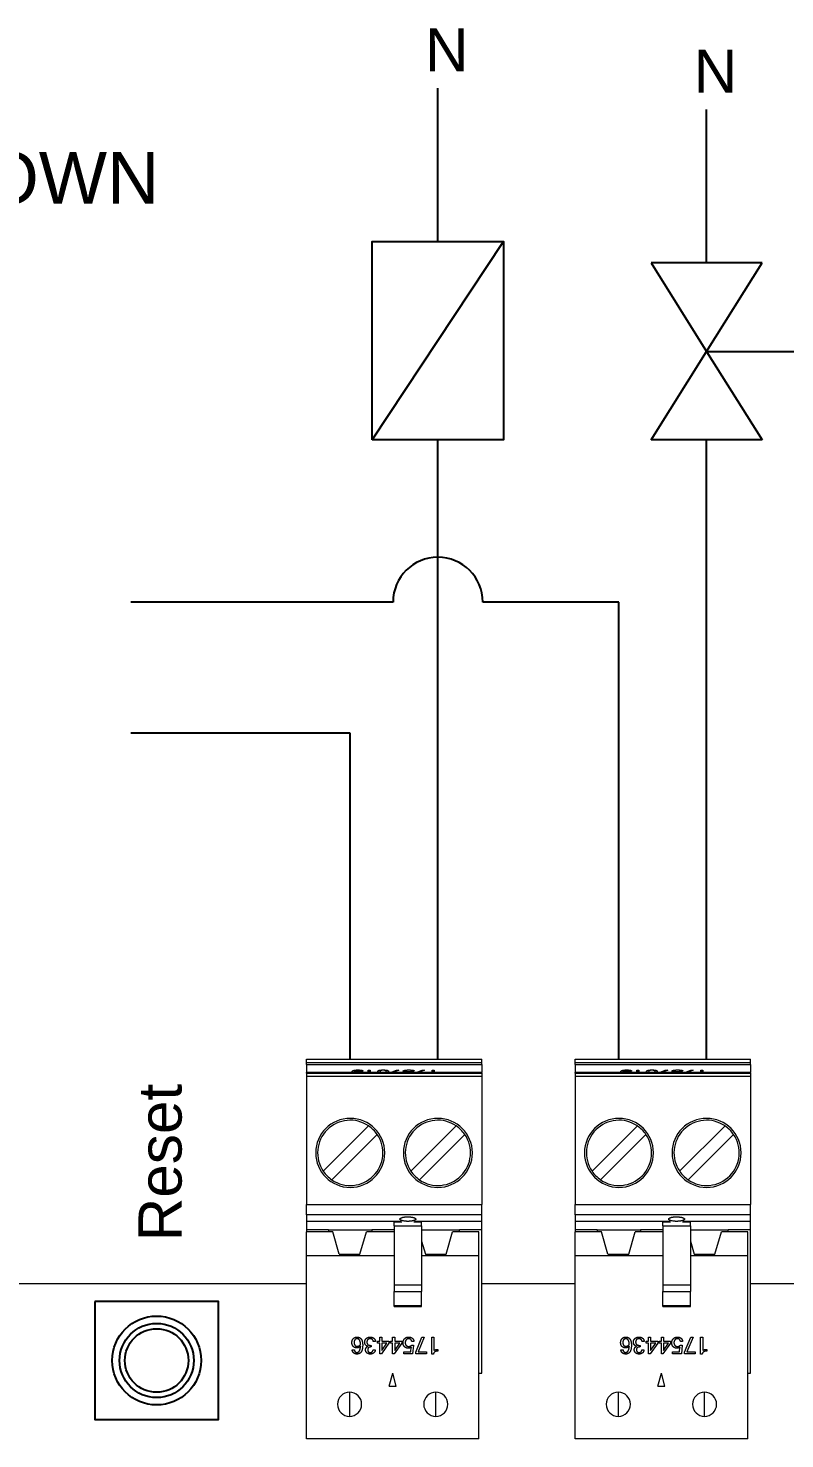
# Model space of a CAD drawing. Header units: millimetres. Extents: x -118 to 1430, y 370 to 1370.
# Drawn here: x 416.8 to 460.7, y 544.6 to 626.3 of the extents above; entities that cross this region are included whole.
import ezdxf

# ---------------------------------------------------------------- set-up
doc = ezdxf.new("R2010")
doc.units = ezdxf.units.MM
doc.layers.add('TANGENT EDGES', color=7, linetype='Continuous', lineweight=0)
doc.layers.add('VISIBLE', color=7, linetype='Continuous', lineweight=0)
doc.styles.get("Standard").update_dxf_attribs({"font": 'arial.ttf'})

msp = doc.modelspace()

# ---------------------------------------------------------------- linework, layer by layer
for p, q in [((440.572, 613.949), (440.572, 622.834)), ((456.15, 612.712), (456.15, 621.596)), ((436.761, 602.457), (444.383, 613.949)), ((459.372, 612.712), (452.928, 612.712)), ((452.928, 612.712), (456.15, 607.584)), ((456.15, 607.584), (459.372, 612.712)), ((452.928, 602.457), (456.15, 607.584)), ((456.15, 607.584), (459.372, 602.457)), ((456.15, 607.584), (462.888, 607.584)), ((440.572, 566.57), (440.572, 602.457)), ((459.372, 602.457), (452.928, 602.457)), ((456.15, 566.57), (456.15, 602.457)), ((437.973, 593.061), (422.777, 593.061)), ((451.07, 593.061), (443.17, 593.061)), ((451.07, 566.57), (451.07, 593.061)), ((435.492, 585.459), (422.777, 585.459)), ((435.492, 566.57), (435.492, 585.459))]:
    msp.add_line(p, q)
for points in [[(436.761, 602.457), (436.761, 613.949), (444.383, 613.949), (444.383, 602.457)], [(420.678, 552.523), (420.678, 545.692), (427.862, 545.692), (427.862, 552.523)]]:
    msp.add_lwpolyline(points, close=True)
for radius in [2.576, 2.151, 1.842]:
    msp.add_circle((424.27, 549.107), radius)
msp.add_arc((440.572, 593.061), 2.599, 0, 180)
at = {"layer": 'TANGENT EDGES'}
for p, q in [((432.952, 566.37), (443.112, 566.37)), ((432.952, 565.766), (443.112, 565.766)), ((435.786, 565.804), (435.786, 565.79)), ((435.944, 565.944), (435.944, 565.927)), ((435.948, 565.883), (435.948, 565.866)), ((436.058, 565.8), (436.058, 565.79)), ((436.126, 565.934), (436.126, 565.903)), ((436.15, 565.868), (436.15, 565.79)), ((437.264, 565.805), (437.264, 565.79)), ((437.401, 565.944), (437.401, 565.927)), ((437.538, 565.805), (437.538, 565.79)), ((438.656, 565.927), (438.656, 565.846)), ((438.75, 565.859), (438.75, 565.835)), ((438.892, 565.944), (438.892, 565.927)), ((438.895, 565.849), (438.895, 565.831)), ((439.099, 565.932), (439.099, 565.898)), ((448.53, 566.37), (458.69, 566.37)), ((448.53, 565.766), (458.69, 565.766)), ((451.364, 565.804), (451.364, 565.79)), ((451.522, 565.944), (451.522, 565.927)), ((451.526, 565.883), (451.526, 565.866)), ((451.636, 565.8), (451.636, 565.79)), ((451.704, 565.934), (451.704, 565.903)), ((451.728, 565.868), (451.728, 565.79)), ((452.842, 565.805), (452.842, 565.79)), ((452.979, 565.944), (452.979, 565.927)), ((453.116, 565.805), (453.116, 565.79)), ((454.234, 565.927), (454.234, 565.846)), ((454.328, 565.859), (454.328, 565.835)), ((454.47, 565.944), (454.47, 565.927)), ((454.473, 565.849), (454.473, 565.831)), ((454.677, 565.932), (454.677, 565.898)), ((443.112, 565.566), (432.952, 565.566)), ((458.69, 565.566), (448.53, 565.566)), ((432.952, 558.14), (443.112, 558.14)), ((448.53, 558.14), (458.69, 558.14)), ((438.032, 557.138), (438.48, 557.138)), ((439.184, 557.138), (439.632, 557.138)), ((453.61, 557.138), (454.058, 557.138)), ((454.762, 557.138), (455.21, 557.138)), ((438.032, 553.115), (439.632, 553.115)), ((453.61, 553.115), (455.21, 553.115)), ((438.032, 552.294), (439.632, 552.294)), ((453.61, 552.294), (455.21, 552.294)), ((435.452, 547.27), (435.452, 545.87)), ((440.452, 545.87), (440.452, 547.27)), ((451.03, 547.27), (451.03, 545.87)), ((456.03, 545.87), (456.03, 547.27))]:
    msp.add_line(p, q, dxfattribs=at)
for centre, start, end in [((435.452, 546.57), 90, 270), ((435.452, 546.57), 270, 90), ((440.452, 546.57), 90, 270), ((440.452, 546.57), 270, 90), ((451.03, 546.57), 90, 270), ((451.03, 546.57), 270, 90), ((456.03, 546.57), 90, 270), ((456.03, 546.57), 270, 90)]:
    msp.add_arc(centre, 0.7, start, end, dxfattribs=at)
at = {"layer": 'VISIBLE'}
for p, q in [((432.952, 566.37), (432.952, 566.57)), ((432.952, 566.57), (443.112, 566.57)), ((443.112, 566.37), (443.112, 566.57)), ((448.53, 566.37), (448.53, 566.57)), ((448.53, 566.57), (458.69, 566.57)), ((458.69, 566.37), (458.69, 566.57)), ((432.952, 566.27), (432.952, 566.37)), ((432.952, 566.27), (432.952, 565.79)), ((432.952, 566.27), (443.112, 566.27)), ((443.112, 565.79), (432.952, 565.79)), ((432.952, 565.766), (432.952, 565.79)), ((432.952, 565.766), (432.952, 565.566)), ((435.706, 565.79), (435.692, 565.793)), ((435.73, 565.848), (435.73, 565.79)), ((435.731, 565.865), (435.731, 565.849)), ((436.216, 565.903), (436.089, 565.903)), ((436.105, 565.828), (436.105, 565.79)), ((436.53, 565.79), (436.53, 565.941)), ((436.53, 565.941), (436.652, 565.941)), ((436.652, 565.843), (436.53, 565.843)), ((436.652, 565.941), (436.652, 565.811)), ((436.652, 565.811), (436.652, 565.79)), ((436.882, 565.819), (436.882, 565.803)), ((437.217, 565.858), (437.217, 565.79)), ((437.584, 565.858), (437.584, 565.79)), ((437.832, 565.79), (438.179, 565.941)), ((437.832, 565.79), (437.832, 565.79)), ((438.316, 565.941), (437.96, 565.795)), ((437.96, 565.795), (437.96, 565.79)), ((437.96, 565.795), (438.449, 565.795)), ((438.179, 565.941), (438.179, 565.885)), ((438.179, 565.941), (438.316, 565.941)), ((438.449, 565.795), (438.449, 565.79)), ((438.612, 565.79), (438.612, 565.795)), ((438.612, 565.795), (439.019, 565.795)), ((438.694, 565.887), (438.694, 565.84)), ((439.019, 565.795), (439.04, 565.841)), ((439.019, 565.795), (439.019, 565.79)), ((439.04, 565.841), (439.04, 565.79)), ((439.068, 565.863), (439.068, 565.79)), ((439.068, 565.863), (439.165, 565.863)), ((439.199, 565.898), (439.072, 565.898)), ((439.165, 565.863), (439.131, 565.79)), ((439.315, 565.79), (439.662, 565.941)), ((439.315, 565.79), (439.315, 565.79)), ((439.799, 565.941), (439.443, 565.795)), ((439.443, 565.795), (439.933, 565.795)), ((439.443, 565.795), (439.443, 565.79)), ((439.662, 565.941), (439.662, 565.885)), ((439.662, 565.941), (439.799, 565.941)), ((439.933, 565.795), (439.933, 565.79)), ((440.238, 565.941), (440.361, 565.941)), ((440.238, 565.79), (440.238, 565.941)), ((440.361, 565.843), (440.238, 565.843)), ((440.361, 565.941), (440.361, 565.811)), ((440.361, 565.811), (440.361, 565.79)), ((440.59, 565.819), (440.59, 565.803)), ((443.112, 566.27), (443.112, 566.37)), ((443.112, 566.27), (443.112, 565.79)), ((443.112, 565.766), (443.112, 565.79)), ((443.112, 565.766), (443.112, 565.566)), ((448.53, 566.27), (448.53, 566.37)), ((448.53, 566.27), (448.53, 565.79)), ((448.53, 566.27), (458.69, 566.27)), ((458.69, 565.79), (448.53, 565.79)), ((448.53, 565.766), (448.53, 565.79)), ((448.53, 565.766), (448.53, 565.566)), ((451.284, 565.79), (451.27, 565.793)), ((451.307, 565.848), (451.307, 565.79)), ((451.309, 565.865), (451.309, 565.849)), ((451.794, 565.903), (451.667, 565.903)), ((451.683, 565.828), (451.683, 565.79)), ((452.108, 565.79), (452.108, 565.941)), ((452.108, 565.941), (452.23, 565.941)), ((452.23, 565.843), (452.108, 565.843)), ((452.23, 565.941), (452.23, 565.811)), ((452.23, 565.811), (452.23, 565.79)), ((452.46, 565.819), (452.46, 565.803)), ((452.795, 565.858), (452.795, 565.79)), ((453.162, 565.858), (453.162, 565.79)), ((453.41, 565.79), (453.757, 565.941)), ((453.41, 565.79), (453.41, 565.79)), ((453.894, 565.941), (453.538, 565.795)), ((453.538, 565.795), (453.538, 565.79)), ((453.538, 565.795), (454.027, 565.795)), ((453.757, 565.941), (453.757, 565.885)), ((453.757, 565.941), (453.894, 565.941)), ((454.027, 565.795), (454.027, 565.79)), ((454.19, 565.79), (454.19, 565.795)), ((454.19, 565.795), (454.597, 565.795)), ((454.272, 565.887), (454.272, 565.84)), ((454.597, 565.795), (454.618, 565.841)), ((454.597, 565.795), (454.597, 565.79)), ((454.618, 565.841), (454.618, 565.79)), ((454.646, 565.863), (454.646, 565.79)), ((454.646, 565.863), (454.743, 565.863)), ((454.777, 565.898), (454.65, 565.898)), ((454.743, 565.863), (454.709, 565.79)), ((454.893, 565.79), (455.24, 565.941)), ((454.893, 565.79), (454.893, 565.79)), ((455.377, 565.941), (455.021, 565.795)), ((455.021, 565.795), (455.511, 565.795)), ((455.021, 565.795), (455.021, 565.79)), ((455.24, 565.941), (455.24, 565.885)), ((455.24, 565.941), (455.377, 565.941)), ((455.511, 565.795), (455.511, 565.79)), ((455.816, 565.941), (455.939, 565.941)), ((455.816, 565.79), (455.816, 565.941)), ((455.939, 565.843), (455.816, 565.843)), ((455.939, 565.941), (455.939, 565.811)), ((455.939, 565.811), (455.939, 565.79)), ((456.168, 565.819), (456.168, 565.803)), ((458.69, 566.27), (458.69, 566.37)), ((458.69, 566.27), (458.69, 565.79)), ((458.69, 565.766), (458.69, 565.79)), ((458.69, 565.766), (458.69, 565.566)), ((432.952, 565.566), (432.952, 558.14)), ((443.112, 565.566), (443.112, 558.14)), ((448.53, 565.566), (448.53, 558.14)), ((458.69, 565.566), (458.69, 558.14)), ((436.559, 562.702), (433.93, 560.073)), ((439.01, 560.073), (441.639, 562.702)), ((452.137, 562.702), (449.508, 560.073)), ((454.588, 560.073), (457.217, 562.702)), ((434.425, 559.578), (437.054, 562.207)), ((442.134, 562.207), (439.505, 559.578)), ((450.003, 559.578), (452.632, 562.207)), ((457.712, 562.207), (455.083, 559.578)), ((432.952, 557.54), (432.952, 558.14)), ((432.952, 557.54), (432.952, 557.17)), ((443.112, 557.54), (432.952, 557.54)), ((443.112, 557.54), (443.112, 558.14)), ((443.112, 557.17), (443.112, 557.54)), ((448.53, 557.54), (448.53, 558.14)), ((448.53, 557.54), (448.53, 557.17)), ((458.69, 557.54), (448.53, 557.54)), ((458.69, 557.54), (458.69, 558.14)), ((458.69, 557.17), (458.69, 557.54)), ((438.45, 557.17), (432.952, 557.17)), ((432.952, 557.17), (432.952, 556.67)), ((438.032, 557.17), (438.032, 557.138)), ((438.032, 556.913), (438.032, 557.138)), ((438.032, 556.913), (438.032, 553.485)), ((438.032, 556.913), (439.632, 556.913)), ((443.112, 557.17), (439.213, 557.17)), ((439.632, 557.17), (439.632, 557.138)), ((439.632, 556.913), (439.632, 557.138)), ((439.632, 556.913), (439.632, 553.485)), ((443.112, 556.67), (443.112, 557.17)), ((454.028, 557.17), (448.53, 557.17)), ((448.53, 557.17), (448.53, 556.67)), ((453.61, 557.17), (453.61, 557.138)), ((453.61, 556.913), (453.61, 557.138)), ((453.61, 556.913), (453.61, 553.485)), ((453.61, 556.913), (455.21, 556.913)), ((458.69, 557.17), (454.791, 557.17)), ((455.21, 557.17), (455.21, 557.138)), ((455.21, 556.913), (455.21, 557.138)), ((455.21, 556.913), (455.21, 553.485)), ((458.69, 556.67), (458.69, 557.17)), ((432.952, 556.67), (432.952, 556.57)), ((434.237, 556.67), (432.952, 556.67)), ((434.477, 556.57), (432.952, 556.57)), ((432.952, 555.196), (432.952, 556.57)), ((434.237, 556.67), (436.747, 556.67)), ((434.237, 556.67), (434.237, 556.57)), ((434.847, 555.27), (434.477, 556.57)), ((436.057, 555.27), (436.427, 556.57)), ((438.032, 556.57), (436.427, 556.57)), ((438.032, 556.67), (436.747, 556.67)), ((436.747, 556.67), (436.747, 556.57)), ((439.632, 556.67), (441.827, 556.67)), ((439.632, 556.025), (439.847, 555.27)), ((441.057, 555.27), (441.427, 556.57)), ((442.952, 556.57), (441.427, 556.57)), ((441.827, 556.57), (441.827, 556.67)), ((443.112, 556.67), (441.827, 556.67)), ((442.952, 555.196), (442.952, 556.57)), ((443.112, 548.37), (443.112, 556.67)), ((448.53, 556.67), (448.53, 556.57)), ((449.815, 556.67), (448.53, 556.67)), ((450.055, 556.57), (448.53, 556.57)), ((448.53, 555.196), (448.53, 556.57)), ((449.815, 556.67), (452.325, 556.67)), ((449.815, 556.67), (449.815, 556.57)), ((450.425, 555.27), (450.055, 556.57)), ((451.635, 555.27), (452.005, 556.57)), ((453.61, 556.57), (452.005, 556.57)), ((453.61, 556.67), (452.325, 556.67)), ((452.325, 556.67), (452.325, 556.57)), ((455.21, 556.67), (457.405, 556.67)), ((455.21, 556.025), (455.425, 555.27)), ((456.635, 555.27), (457.005, 556.57)), ((458.53, 556.57), (457.005, 556.57)), ((457.405, 556.57), (457.405, 556.67)), ((458.69, 556.67), (457.405, 556.67)), ((458.53, 555.196), (458.53, 556.57)), ((458.69, 548.37), (458.69, 556.67)), ((432.952, 555.196), (438.032, 555.196)), ((432.952, 553.57), (432.952, 555.196)), ((434.847, 555.27), (436.057, 555.27)), ((439.632, 555.196), (442.952, 555.196)), ((439.847, 555.27), (441.057, 555.27)), ((442.952, 553.57), (442.952, 555.196)), ((448.53, 555.196), (453.61, 555.196)), ((448.53, 553.57), (448.53, 555.196)), ((450.425, 555.27), (451.635, 555.27)), ((455.21, 555.196), (458.53, 555.196)), ((455.425, 555.27), (456.635, 555.27)), ((458.53, 553.57), (458.53, 555.196)), ((414.651, 553.57), (432.952, 553.57)), ((432.952, 544.57), (432.952, 553.57)), ((438.032, 553.485), (438.032, 553.115)), ((438.032, 553.485), (439.632, 553.485)), ((439.632, 553.485), (439.632, 553.115)), ((442.952, 544.57), (442.952, 553.57)), ((443.112, 553.57), (448.53, 553.57)), ((448.53, 544.57), (448.53, 553.57)), ((453.61, 553.485), (453.61, 553.115)), ((453.61, 553.485), (455.21, 553.485)), ((455.21, 553.485), (455.21, 553.115)), ((458.53, 544.57), (458.53, 553.57)), ((458.69, 553.57), (464.108, 553.57)), ((438.032, 552.294), (438.032, 553.115)), ((439.632, 552.294), (439.632, 553.115)), ((453.61, 552.294), (453.61, 553.115)), ((455.21, 552.294), (455.21, 553.115)), ((438.032, 552.23), (438.032, 552.294)), ((438.032, 552.23), (439.632, 552.23)), ((439.632, 552.23), (439.632, 552.294)), ((453.61, 552.23), (453.61, 552.294)), ((453.61, 552.23), (455.21, 552.23)), ((455.21, 552.23), (455.21, 552.294)), ((436.957, 550.199), (436.83, 550.199)), ((437.077, 550.223), (437.206, 550.223)), ((437.077, 550.115), (437.077, 550.223)), ((437.206, 550.451), (437.329, 550.451)), ((437.206, 550.223), (437.206, 550.451)), ((437.329, 550.451), (437.329, 550.223)), ((437.329, 550.223), (437.737, 550.223)), ((437.737, 550.223), (437.737, 550.115)), ((437.819, 550.223), (437.948, 550.223)), ((437.819, 550.115), (437.819, 550.223)), ((437.948, 550.223), (437.948, 550.451)), ((437.948, 550.451), (438.071, 550.451)), ((438.071, 550.451), (438.071, 550.223)), ((438.071, 550.223), (438.479, 550.223)), ((438.479, 550.223), (438.479, 550.115)), ((439.184, 550.2), (439.057, 550.2)), ((439.3, 549.582), (439.648, 550.451)), ((439.785, 550.451), (439.429, 549.609)), ((439.648, 550.451), (439.785, 550.451)), ((440.224, 549.48), (440.224, 550.451)), ((440.224, 550.451), (440.346, 550.451)), ((440.346, 550.451), (440.346, 549.7)), ((452.535, 550.199), (452.408, 550.199)), ((452.655, 550.223), (452.784, 550.223)), ((452.655, 550.115), (452.655, 550.223)), ((452.784, 550.451), (452.907, 550.451)), ((452.784, 550.223), (452.784, 550.451)), ((452.907, 550.451), (452.907, 550.223)), ((452.907, 550.223), (453.315, 550.223)), ((453.315, 550.223), (453.315, 550.115)), ((453.397, 550.223), (453.526, 550.223)), ((453.397, 550.115), (453.397, 550.223)), ((453.526, 550.223), (453.526, 550.451)), ((453.526, 550.451), (453.649, 550.451)), ((453.649, 550.451), (453.649, 550.223)), ((453.649, 550.223), (454.057, 550.223)), ((454.057, 550.223), (454.057, 550.115)), ((454.762, 550.2), (454.635, 550.2)), ((454.878, 549.582), (455.226, 550.451)), ((455.363, 550.451), (455.007, 549.609)), ((455.226, 550.451), (455.363, 550.451)), ((455.802, 549.48), (455.802, 550.451)), ((455.802, 550.451), (455.924, 550.451)), ((455.924, 550.451), (455.924, 549.7)), ((435.604, 549.717), (435.731, 549.717)), ((436.666, 549.985), (436.713, 549.985)), ((436.713, 549.89), (436.685, 549.89)), ((436.713, 549.985), (436.713, 549.89)), ((436.818, 549.728), (436.944, 549.728)), ((437.206, 550.115), (437.077, 550.115)), ((437.206, 549.484), (437.206, 550.115)), ((437.302, 549.484), (437.206, 549.484)), ((437.737, 550.115), (437.302, 549.484)), ((437.329, 549.677), (437.622, 550.115)), ((437.329, 550.115), (437.329, 549.677)), ((437.622, 550.115), (437.329, 550.115)), ((437.948, 550.115), (437.819, 550.115)), ((437.948, 549.484), (437.948, 550.115)), ((438.044, 549.484), (437.948, 549.484)), ((438.479, 550.115), (438.044, 549.484)), ((438.071, 550.115), (438.071, 549.677)), ((438.071, 549.677), (438.364, 550.115)), ((438.364, 550.115), (438.071, 550.115)), ((438.598, 549.496), (438.598, 549.609)), ((438.598, 549.609), (439.005, 549.609)), ((439.11, 549.496), (438.598, 549.496)), ((439.005, 549.609), (439.026, 549.874)), ((439.053, 550), (439.15, 550)), ((439.15, 550), (439.11, 549.496)), ((439.3, 549.496), (439.3, 549.582)), ((439.918, 549.496), (439.3, 549.496)), ((439.429, 549.609), (439.918, 549.609)), ((439.918, 549.609), (439.918, 549.496)), ((440.318, 549.48), (440.224, 549.48)), ((440.576, 549.749), (440.576, 549.653)), ((451.182, 549.717), (451.309, 549.717)), ((452.244, 549.985), (452.291, 549.985)), ((452.291, 549.89), (452.263, 549.89)), ((452.291, 549.985), (452.291, 549.89)), ((452.396, 549.728), (452.522, 549.728)), ((452.784, 550.115), (452.655, 550.115)), ((452.784, 549.484), (452.784, 550.115)), ((452.88, 549.484), (452.784, 549.484)), ((453.315, 550.115), (452.88, 549.484)), ((452.907, 549.677), (453.2, 550.115)), ((452.907, 550.115), (452.907, 549.677)), ((453.2, 550.115), (452.907, 550.115)), ((453.526, 550.115), (453.397, 550.115)), ((453.526, 549.484), (453.526, 550.115)), ((453.622, 549.484), (453.526, 549.484)), ((454.057, 550.115), (453.622, 549.484)), ((453.649, 550.115), (453.649, 549.677)), ((453.649, 549.677), (453.942, 550.115)), ((453.942, 550.115), (453.649, 550.115)), ((454.176, 549.496), (454.176, 549.609)), ((454.176, 549.609), (454.583, 549.609)), ((454.687, 549.496), (454.176, 549.496)), ((454.583, 549.609), (454.604, 549.874)), ((454.631, 550), (454.728, 550)), ((454.728, 550), (454.687, 549.496)), ((454.878, 549.496), (454.878, 549.582)), ((455.496, 549.496), (454.878, 549.496)), ((455.007, 549.609), (455.496, 549.609)), ((455.496, 549.609), (455.496, 549.496)), ((455.896, 549.48), (455.802, 549.48)), ((456.154, 549.749), (456.154, 549.653)), ((437.751, 547.62), (437.952, 548.37)), ((438.153, 547.62), (437.952, 548.37)), ((442.952, 548.37), (443.112, 548.37)), ((453.329, 547.62), (453.53, 548.37)), ((453.731, 547.62), (453.53, 548.37)), ((458.53, 548.37), (458.69, 548.37)), ((437.751, 547.62), (438.153, 547.62)), ((453.329, 547.62), (453.731, 547.62)), ((442.952, 544.57), (432.952, 544.57)), ((458.53, 544.57), (448.53, 544.57))]:
    msp.add_line(p, q, dxfattribs=at)
for centre, radius, start, end in [((435.492, 561.14), 2, 90, 270), ((435.492, 561.14), 1.891, 135, 214.33655), ((435.492, 561.14), 1.891, 55.66345, 135), ((435.492, 561.14), 2, 270, 90), ((435.492, 561.14), 1.891, 34.33655, 55.66345), ((440.572, 561.14), 2, 90, 270), ((440.572, 561.14), 1.891, 135, 214.33655), ((440.572, 561.14), 1.891, 55.66345, 135), ((440.572, 561.14), 2, 270, 90), ((440.572, 561.14), 1.891, 34.33655, 55.66345), ((451.07, 561.14), 2, 90, 270), ((451.07, 561.14), 1.891, 135, 214.33655), ((451.07, 561.14), 1.891, 55.66345, 135), ((451.07, 561.14), 2, 270, 90), ((451.07, 561.14), 1.891, 34.33655, 55.66345), ((456.15, 561.14), 2, 90, 270), ((456.15, 561.14), 1.891, 135, 214.33655), ((456.15, 561.14), 1.891, 55.66345, 135), ((456.15, 561.14), 2, 270, 90), ((456.15, 561.14), 1.891, 34.33655, 55.66345), ((435.492, 561.14), 1.891, 315, 34.33655), ((440.572, 561.14), 1.891, 315, 34.33655), ((451.07, 561.14), 1.891, 315, 34.33655), ((456.15, 561.14), 1.891, 315, 34.33655), ((435.492, 561.14), 1.891, 214.33655, 235.66345), ((440.572, 561.14), 1.891, 214.33655, 235.66345), ((451.07, 561.14), 1.891, 214.33655, 235.66345), ((456.15, 561.14), 1.891, 214.33655, 235.66345), ((435.492, 561.14), 1.891, 235.66345, 315), ((440.572, 561.14), 1.891, 235.66345, 315), ((451.07, 561.14), 1.891, 235.66345, 315), ((456.15, 561.14), 1.891, 235.66345, 315)]:
    msp.add_arc(centre, radius, start, end, dxfattribs=at)
for points in [[(435.606, 565.853), (435.606, 565.944), (435.944, 565.944)], [(435.692, 565.793), (435.606, 565.814), (435.606, 565.853)], [(435.649, 565.807), (435.678, 565.822), (435.73, 565.831)], [(435.927, 565.866), (435.826, 565.866), (435.73, 565.848)], [(435.73, 565.848), (435.732, 565.82), (435.786, 565.804)], [(435.795, 565.911), (435.741, 565.895), (435.731, 565.865)], [(435.731, 565.865), (435.825, 565.883), (435.948, 565.883)], [(435.786, 565.804), (435.828, 565.793), (435.89, 565.79)], [(435.937, 565.927), (435.849, 565.927), (435.795, 565.911)], [(436.057, 565.855), (436.008, 565.866), (435.927, 565.866)], [(436.089, 565.903), (436.074, 565.927), (435.937, 565.927)], [(435.944, 565.944), (436.051, 565.944), (436.126, 565.934)], [(435.948, 565.883), (436.067, 565.883), (436.15, 565.868)], [(435.972, 565.79), (436.023, 565.792), (436.058, 565.8)], [(436.105, 565.828), (436.105, 565.845), (436.057, 565.855)], [(436.058, 565.8), (436.105, 565.811), (436.105, 565.828)], [(436.126, 565.934), (436.2, 565.923), (436.216, 565.903)], [(436.15, 565.868), (436.232, 565.853), (436.232, 565.829)], [(436.232, 565.829), (436.232, 565.806), (436.155, 565.79)], [(436.652, 565.811), (436.727, 565.819), (436.882, 565.819)], [(436.882, 565.803), (436.737, 565.803), (436.672, 565.79)], [(437.09, 565.858), (437.09, 565.944), (437.401, 565.944)], [(437.183, 565.79), (437.09, 565.811), (437.09, 565.858)], [(437.128, 565.809), (437.159, 565.825), (437.217, 565.834)], [(437.264, 565.912), (437.217, 565.897), (437.217, 565.858)], [(437.217, 565.858), (437.217, 565.82), (437.264, 565.805)], [(437.401, 565.927), (437.311, 565.927), (437.264, 565.912)], [(437.264, 565.805), (437.299, 565.793), (437.361, 565.79)], [(437.401, 565.944), (437.711, 565.944), (437.711, 565.858)], [(437.538, 565.912), (437.491, 565.927), (437.401, 565.927)], [(437.441, 565.79), (437.502, 565.793), (437.538, 565.805)], [(437.584, 565.858), (437.584, 565.897), (437.538, 565.912)], [(437.538, 565.805), (437.584, 565.82), (437.584, 565.858)], [(437.584, 565.834), (437.642, 565.825), (437.674, 565.809)], [(437.711, 565.858), (437.711, 565.811), (437.618, 565.79)], [(438.566, 565.885), (438.566, 565.91), (438.656, 565.927)], [(438.655, 565.846), (438.566, 565.86), (438.566, 565.885)], [(438.863, 565.831), (438.744, 565.831), (438.655, 565.846)], [(438.656, 565.927), (438.745, 565.944), (438.892, 565.944)], [(438.749, 565.916), (438.694, 565.904), (438.694, 565.887)], [(438.694, 565.887), (438.694, 565.869), (438.75, 565.859)], [(438.892, 565.927), (438.804, 565.927), (438.749, 565.916)], [(438.75, 565.859), (438.806, 565.849), (438.895, 565.849)], [(439.04, 565.841), (438.969, 565.831), (438.863, 565.831)], [(438.892, 565.944), (439.013, 565.944), (439.099, 565.932)], [(439.012, 565.92), (438.962, 565.927), (438.892, 565.927)], [(438.895, 565.849), (438.997, 565.849), (439.068, 565.863)], [(439.072, 565.898), (439.062, 565.913), (439.012, 565.92)], [(439.099, 565.932), (439.185, 565.921), (439.199, 565.898)], [(440.361, 565.811), (440.435, 565.819), (440.59, 565.819)], [(440.59, 565.803), (440.446, 565.803), (440.38, 565.79)], [(451.184, 565.853), (451.184, 565.944), (451.522, 565.944)], [(451.27, 565.793), (451.184, 565.814), (451.184, 565.853)], [(451.226, 565.807), (451.256, 565.822), (451.307, 565.831)], [(451.505, 565.866), (451.404, 565.866), (451.307, 565.848)], [(451.307, 565.848), (451.31, 565.82), (451.364, 565.804)], [(451.373, 565.911), (451.319, 565.895), (451.309, 565.865)], [(451.309, 565.865), (451.403, 565.883), (451.526, 565.883)], [(451.364, 565.804), (451.405, 565.793), (451.468, 565.79)], [(451.515, 565.927), (451.427, 565.927), (451.373, 565.911)], [(451.635, 565.855), (451.586, 565.866), (451.505, 565.866)], [(451.667, 565.903), (451.652, 565.927), (451.515, 565.927)], [(451.522, 565.944), (451.629, 565.944), (451.704, 565.934)], [(451.526, 565.883), (451.645, 565.883), (451.728, 565.868)], [(451.55, 565.79), (451.601, 565.792), (451.636, 565.8)], [(451.683, 565.828), (451.683, 565.845), (451.635, 565.855)], [(451.636, 565.8), (451.683, 565.811), (451.683, 565.828)], [(451.704, 565.934), (451.778, 565.923), (451.794, 565.903)], [(451.728, 565.868), (451.81, 565.853), (451.81, 565.829)], [(451.81, 565.829), (451.81, 565.806), (451.733, 565.79)], [(452.23, 565.811), (452.305, 565.819), (452.46, 565.819)], [(452.46, 565.803), (452.315, 565.803), (452.25, 565.79)], [(452.668, 565.858), (452.668, 565.944), (452.979, 565.944)], [(452.761, 565.79), (452.668, 565.811), (452.668, 565.858)], [(452.705, 565.809), (452.737, 565.825), (452.795, 565.834)], [(452.842, 565.912), (452.795, 565.897), (452.795, 565.858)], [(452.795, 565.858), (452.795, 565.82), (452.842, 565.805)], [(452.979, 565.927), (452.889, 565.927), (452.842, 565.912)], [(452.842, 565.805), (452.877, 565.793), (452.939, 565.79)], [(452.979, 565.944), (453.289, 565.944), (453.289, 565.858)], [(453.116, 565.912), (453.069, 565.927), (452.979, 565.927)], [(453.019, 565.79), (453.08, 565.793), (453.116, 565.805)], [(453.162, 565.858), (453.162, 565.897), (453.116, 565.912)], [(453.116, 565.805), (453.162, 565.82), (453.162, 565.858)], [(453.162, 565.834), (453.22, 565.825), (453.252, 565.809)], [(453.289, 565.858), (453.289, 565.811), (453.196, 565.79)], [(454.144, 565.885), (454.144, 565.91), (454.234, 565.927)], [(454.233, 565.846), (454.144, 565.86), (454.144, 565.885)], [(454.441, 565.831), (454.322, 565.831), (454.233, 565.846)], [(454.234, 565.927), (454.323, 565.944), (454.47, 565.944)], [(454.327, 565.916), (454.272, 565.904), (454.272, 565.887)], [(454.272, 565.887), (454.272, 565.869), (454.328, 565.859)], [(454.47, 565.927), (454.382, 565.927), (454.327, 565.916)], [(454.328, 565.859), (454.384, 565.849), (454.473, 565.849)], [(454.618, 565.841), (454.547, 565.831), (454.441, 565.831)], [(454.47, 565.944), (454.591, 565.944), (454.677, 565.932)], [(454.59, 565.92), (454.54, 565.927), (454.47, 565.927)], [(454.473, 565.849), (454.575, 565.849), (454.646, 565.863)], [(454.65, 565.898), (454.64, 565.913), (454.59, 565.92)], [(454.677, 565.932), (454.763, 565.921), (454.777, 565.898)], [(455.939, 565.811), (456.013, 565.819), (456.168, 565.819)], [(456.168, 565.803), (456.024, 565.803), (455.958, 565.79)], [(435.588, 550.14), (435.588, 550.276), (435.67, 550.371)], [(435.67, 550.371), (435.752, 550.467), (435.887, 550.467)], [(435.763, 550.307), (435.715, 550.243), (435.715, 550.148)], [(435.715, 550.148), (435.715, 550.052), (435.764, 549.99)], [(435.889, 550.371), (435.81, 550.371), (435.763, 550.307)], [(435.887, 550.467), (436.042, 550.467), (436.128, 550.347)], [(436.034, 550.283), (435.98, 550.371), (435.889, 550.371)], [(436.09, 550.031), (436.088, 550.195), (436.034, 550.283)], [(436.128, 550.347), (436.214, 550.228), (436.214, 550.004)], [(436.331, 550.169), (436.331, 550.302), (436.421, 550.384)], [(436.378, 550.015), (436.331, 550.081), (436.331, 550.169)], [(436.421, 550.384), (436.512, 550.467), (436.646, 550.467)], [(436.509, 550.315), (436.458, 550.26), (436.458, 550.172)], [(436.458, 550.172), (436.458, 550.082), (436.511, 550.034)], [(436.646, 550.371), (436.56, 550.371), (436.509, 550.315)], [(436.646, 550.467), (436.781, 550.467), (436.866, 550.393)], [(436.782, 550.32), (436.735, 550.371), (436.646, 550.371)], [(436.83, 550.199), (436.83, 550.269), (436.782, 550.32)], [(436.866, 550.393), (436.95, 550.32), (436.957, 550.199)], [(438.552, 550.126), (438.552, 550.273), (438.641, 550.37)], [(438.641, 550.37), (438.73, 550.467), (438.878, 550.467)], [(438.734, 550.303), (438.679, 550.236), (438.679, 550.138)], [(438.878, 550.371), (438.789, 550.371), (438.734, 550.303)], [(438.878, 550.467), (438.999, 550.467), (439.085, 550.4)], [(438.997, 550.329), (438.947, 550.371), (438.878, 550.371)], [(439.057, 550.2), (439.047, 550.287), (438.997, 550.329)], [(439.085, 550.4), (439.171, 550.333), (439.184, 550.2)], [(451.166, 550.14), (451.166, 550.276), (451.248, 550.371)], [(451.248, 550.371), (451.33, 550.467), (451.465, 550.467)], [(451.341, 550.307), (451.293, 550.243), (451.293, 550.148)], [(451.293, 550.148), (451.293, 550.052), (451.342, 549.99)], [(451.467, 550.371), (451.388, 550.371), (451.341, 550.307)], [(451.465, 550.467), (451.62, 550.467), (451.706, 550.347)], [(451.612, 550.283), (451.558, 550.371), (451.467, 550.371)], [(451.668, 550.031), (451.666, 550.195), (451.612, 550.283)], [(451.706, 550.347), (451.792, 550.228), (451.792, 550.004)], [(451.909, 550.169), (451.909, 550.302), (451.999, 550.384)], [(451.956, 550.015), (451.909, 550.081), (451.909, 550.169)], [(451.999, 550.384), (452.09, 550.467), (452.224, 550.467)], [(452.087, 550.315), (452.036, 550.26), (452.036, 550.172)], [(452.036, 550.172), (452.036, 550.082), (452.089, 550.034)], [(452.224, 550.371), (452.138, 550.371), (452.087, 550.315)], [(452.224, 550.467), (452.359, 550.467), (452.444, 550.393)], [(452.36, 550.32), (452.312, 550.371), (452.224, 550.371)], [(452.408, 550.199), (452.408, 550.269), (452.36, 550.32)], [(452.444, 550.393), (452.528, 550.32), (452.535, 550.199)], [(454.13, 550.126), (454.13, 550.273), (454.219, 550.37)], [(454.219, 550.37), (454.308, 550.467), (454.456, 550.467)], [(454.312, 550.303), (454.257, 550.236), (454.257, 550.138)], [(454.456, 550.371), (454.367, 550.371), (454.312, 550.303)], [(454.456, 550.467), (454.577, 550.467), (454.663, 550.4)], [(454.575, 550.329), (454.525, 550.371), (454.456, 550.371)], [(454.635, 550.2), (454.625, 550.287), (454.575, 550.329)], [(454.663, 550.4), (454.749, 550.333), (454.762, 550.2)], [(435.67, 549.919), (435.588, 550.006), (435.588, 550.14)], [(435.695, 549.54), (435.62, 549.6), (435.604, 549.717)], [(435.873, 549.832), (435.753, 549.832), (435.67, 549.919)], [(435.877, 549.48), (435.769, 549.48), (435.695, 549.54)], [(435.731, 549.717), (435.747, 549.576), (435.883, 549.576)], [(435.764, 549.99), (435.812, 549.928), (435.893, 549.928)], [(436.09, 549.935), (435.995, 549.832), (435.873, 549.832)], [(436.214, 550.004), (436.214, 549.48), (435.877, 549.48)], [(435.883, 549.576), (435.971, 549.576), (436.025, 549.669)], [(435.893, 549.928), (435.994, 549.928), (436.09, 550.031)], [(436.025, 549.669), (436.08, 549.762), (436.09, 549.935)], [(436.513, 549.927), (436.425, 549.949), (436.378, 550.015)], [(436.379, 549.728), (436.379, 549.789), (436.412, 549.843)], [(436.455, 549.549), (436.379, 549.619), (436.379, 549.728)], [(436.412, 549.843), (436.445, 549.898), (436.513, 549.927)], [(436.658, 549.48), (436.53, 549.48), (436.455, 549.549)], [(436.685, 549.89), (436.506, 549.89), (436.506, 549.725)], [(436.506, 549.725), (436.506, 549.653), (436.545, 549.614)], [(436.511, 550.034), (436.564, 549.985), (436.666, 549.985)], [(436.545, 549.614), (436.584, 549.576), (436.655, 549.576)], [(436.655, 549.576), (436.801, 549.576), (436.818, 549.728)], [(436.852, 549.543), (436.773, 549.48), (436.658, 549.48)], [(436.944, 549.728), (436.931, 549.607), (436.852, 549.543)], [(438.641, 549.902), (438.552, 549.986), (438.552, 550.126)], [(438.848, 549.817), (438.729, 549.817), (438.641, 549.902)], [(438.679, 550.138), (438.679, 550.037), (438.735, 549.979)], [(438.735, 549.979), (438.791, 549.921), (438.881, 549.921)], [(439.026, 549.874), (438.955, 549.817), (438.848, 549.817)], [(438.881, 549.921), (438.983, 549.921), (439.053, 550)], [(440.576, 549.653), (440.351, 549.653), (440.318, 549.48)], [(440.346, 549.7), (440.421, 549.749), (440.576, 549.749)], [(451.248, 549.919), (451.166, 550.006), (451.166, 550.14)], [(451.273, 549.54), (451.198, 549.6), (451.182, 549.717)], [(451.451, 549.832), (451.331, 549.832), (451.248, 549.919)], [(451.455, 549.48), (451.347, 549.48), (451.273, 549.54)], [(451.309, 549.717), (451.325, 549.576), (451.461, 549.576)], [(451.342, 549.99), (451.39, 549.928), (451.471, 549.928)], [(451.667, 549.935), (451.573, 549.832), (451.451, 549.832)], [(451.792, 550.004), (451.792, 549.48), (451.455, 549.48)], [(451.461, 549.576), (451.549, 549.576), (451.603, 549.669)], [(451.471, 549.928), (451.572, 549.928), (451.668, 550.031)], [(451.603, 549.669), (451.658, 549.762), (451.667, 549.935)], [(452.091, 549.927), (452.003, 549.949), (451.956, 550.015)], [(451.957, 549.728), (451.957, 549.789), (451.99, 549.843)], [(452.033, 549.549), (451.957, 549.619), (451.957, 549.728)], [(451.99, 549.843), (452.023, 549.898), (452.091, 549.927)], [(452.236, 549.48), (452.108, 549.48), (452.033, 549.549)], [(452.263, 549.89), (452.084, 549.89), (452.084, 549.725)], [(452.084, 549.725), (452.084, 549.653), (452.123, 549.614)], [(452.089, 550.034), (452.142, 549.985), (452.244, 549.985)], [(452.123, 549.614), (452.162, 549.576), (452.233, 549.576)], [(452.233, 549.576), (452.379, 549.576), (452.396, 549.728)], [(452.43, 549.543), (452.351, 549.48), (452.236, 549.48)], [(452.522, 549.728), (452.509, 549.607), (452.43, 549.543)], [(454.219, 549.902), (454.13, 549.986), (454.13, 550.126)], [(454.426, 549.817), (454.307, 549.817), (454.219, 549.902)], [(454.257, 550.138), (454.257, 550.037), (454.313, 549.979)], [(454.313, 549.979), (454.369, 549.921), (454.458, 549.921)], [(454.604, 549.874), (454.533, 549.817), (454.426, 549.817)], [(454.458, 549.921), (454.561, 549.921), (454.631, 550)], [(456.154, 549.653), (455.929, 549.653), (455.896, 549.48)], [(455.924, 549.7), (455.999, 549.749), (456.154, 549.749)]]:
    msp.add_open_spline(points, degree=2, dxfattribs=at)
for points, knots in [([(438.377, 557.284), (438.376, 557.289), (438.374, 557.293), (438.374, 557.297), (438.373, 557.302), (438.374, 557.307), (438.375, 557.312), (438.376, 557.317), (438.379, 557.322), (438.383, 557.328), (438.386, 557.333), (438.391, 557.338), (438.396, 557.343)], [0.6597773, 0.6597773, 0.6597773, 0.6597773, 0.7028642, 0.7028642, 0.7028642, 0.7568669, 0.7568669, 0.7568669, 0.8111794, 0.8111794, 0.8111794, 0.8654371, 0.8654371, 0.8654371, 0.8654371]), ([(438.832, 557.17), (438.814, 557.17), (438.796, 557.171), (438.778, 557.171), (438.76, 557.172), (438.742, 557.173), (438.725, 557.174), (438.69, 557.176), (438.656, 557.18), (438.624, 557.185), (438.592, 557.189), (438.561, 557.195), (438.534, 557.202), (438.52, 557.205), (438.507, 557.209), (438.495, 557.212), (438.483, 557.216), (438.472, 557.22), (438.461, 557.224), (438.45, 557.229), (438.441, 557.233), (438.432, 557.237), (438.423, 557.242), (438.415, 557.247), (438.408, 557.251), (438.401, 557.256), (438.395, 557.261), (438.391, 557.266), (438.386, 557.271), (438.382, 557.276), (438.379, 557.281), (438.378, 557.282), (438.378, 557.283), (438.377, 557.284)], [0, 0, 0, 0, 0.054, 0.054, 0.054, 0.1081119, 0.1081119, 0.1081119, 0.2160335, 0.2160335, 0.2160335, 0.3239429, 0.3239429, 0.3239429, 0.3778641, 0.3778641, 0.3778641, 0.4319972, 0.4319972, 0.4319972, 0.4862463, 0.4862463, 0.4862463, 0.5402406, 0.5402406, 0.5402406, 0.5943776, 0.5943776, 0.5943776, 0.6487161, 0.6487161, 0.6487161, 0.6597773, 0.6597773, 0.6597773, 0.6597773]), ([(438.396, 557.343), (438.4, 557.346), (438.404, 557.348), (438.408, 557.351), (438.412, 557.354), (438.416, 557.357), (438.421, 557.36), (438.426, 557.363), (438.431, 557.366), (438.437, 557.368), (438.442, 557.371), (438.448, 557.374), (438.455, 557.376), (438.461, 557.379), (438.467, 557.381), (438.474, 557.384), (438.481, 557.386), (438.488, 557.389), (438.496, 557.391), (438.511, 557.395), (438.526, 557.4), (438.543, 557.404)], [0.8611269, 0.8611269, 0.8611269, 0.8611269, 0.8938324, 0.8938324, 0.8938324, 0.9265792, 0.9265792, 0.9265792, 0.959467, 0.959467, 0.959467, 0.9924119, 0.9924119, 0.9924119, 1.0253249, 1.0253249, 1.0253249, 1.0581198, 1.0581198, 1.0581198, 1.1235306, 1.1235306, 1.1235306, 1.1235306]), ([(438.543, 557.404), (438.554, 557.406), (438.564, 557.408), (438.575, 557.41), (438.586, 557.412), (438.597, 557.414), (438.608, 557.416), (438.619, 557.418), (438.631, 557.42), (438.643, 557.421), (438.655, 557.423), (438.667, 557.424), (438.679, 557.425), (438.691, 557.427), (438.703, 557.428), (438.716, 557.429), (438.729, 557.43), (438.741, 557.43), (438.754, 557.431), (438.767, 557.432), (438.78, 557.432), (438.793, 557.432), (438.806, 557.433), (438.819, 557.433), (438.832, 557.433)], [1.1221288, 1.1221288, 1.1221288, 1.1221288, 1.1611473, 1.1611473, 1.1611473, 1.2000646, 1.2000646, 1.2000646, 1.2390162, 1.2390162, 1.2390162, 1.2780027, 1.2780027, 1.2780027, 1.316905, 1.316905, 1.316905, 1.3558904, 1.3558904, 1.3558904, 1.394915, 1.394915, 1.394915, 1.4338398, 1.4338398, 1.4338398, 1.4338398]), ([(438.832, 557.433), (438.844, 557.433), (438.856, 557.433), (438.868, 557.432), (438.879, 557.432), (438.891, 557.432), (438.903, 557.431), (438.915, 557.431), (438.927, 557.43), (438.938, 557.429), (438.95, 557.428), (438.962, 557.428), (438.973, 557.426), (438.984, 557.425), (438.995, 557.424), (439.007, 557.423), (439.018, 557.422), (439.028, 557.42), (439.039, 557.419), (439.05, 557.417), (439.06, 557.415), (439.07, 557.414), (439.081, 557.412), (439.09, 557.41), (439.1, 557.408), (439.11, 557.406), (439.119, 557.404), (439.128, 557.402), (439.137, 557.399), (439.146, 557.397), (439.155, 557.395), (439.163, 557.392), (439.171, 557.39), (439.179, 557.387), (439.187, 557.385), (439.194, 557.382), (439.202, 557.379), (439.209, 557.376), (439.215, 557.373), (439.222, 557.371), (439.228, 557.368), (439.234, 557.365), (439.239, 557.362), (439.245, 557.358), (439.25, 557.355), (439.254, 557.352), (439.259, 557.349), (439.263, 557.346), (439.267, 557.343)], [1.4329539, 1.4329539, 1.4329539, 1.4329539, 1.4688088, 1.4688088, 1.4688088, 1.5047575, 1.5047575, 1.5047575, 1.5406875, 1.5406875, 1.5406875, 1.5764951, 1.5764951, 1.5764951, 1.6123262, 1.6123262, 1.6123262, 1.6481983, 1.6481983, 1.6481983, 1.6840015, 1.6840015, 1.6840015, 1.7198212, 1.7198212, 1.7198212, 1.7556962, 1.7556962, 1.7556962, 1.7915158, 1.7915158, 1.7915158, 1.827353, 1.827353, 1.827353, 1.8633412, 1.8633412, 1.8633412, 1.899371, 1.899371, 1.899371, 1.9353274, 1.9353274, 1.9353274, 1.9711343, 1.9711343, 1.9711343, 2.0070686, 2.0070686, 2.0070686, 2.0070686]), ([(439.286, 557.284), (439.285, 557.283), (439.285, 557.282), (439.284, 557.281), (439.282, 557.276), (439.278, 557.271), (439.273, 557.266), (439.268, 557.261), (439.262, 557.256), (439.255, 557.251), (439.248, 557.247), (439.24, 557.242), (439.232, 557.237), (439.223, 557.233), (439.213, 557.229), (439.202, 557.224), (439.192, 557.22), (439.18, 557.216), (439.168, 557.212), (439.156, 557.209), (439.143, 557.205), (439.129, 557.202), (439.115, 557.198), (439.101, 557.195), (439.086, 557.192), (439.079, 557.191), (439.071, 557.19), (439.063, 557.188), (439.056, 557.187), (439.048, 557.186), (439.04, 557.185), (439.024, 557.182), (439.007, 557.18), (438.99, 557.178), (438.982, 557.177), (438.973, 557.177), (438.965, 557.176), (438.956, 557.175), (438.947, 557.174), (438.939, 557.174), (438.921, 557.173), (438.903, 557.172), (438.885, 557.171), (438.868, 557.171), (438.85, 557.17), (438.832, 557.17)], [2.2105486, 2.2105486, 2.2105486, 2.2105486, 2.2216247, 2.2216247, 2.2216247, 2.2759317, 2.2759317, 2.2759317, 2.3299268, 2.3299268, 2.3299268, 2.3840773, 2.3840773, 2.3840773, 2.4384124, 2.4384124, 2.4384124, 2.4925399, 2.4925399, 2.4925399, 2.5464815, 2.5464815, 2.5464815, 2.6005234, 2.6005234, 2.6005234, 2.6274693, 2.6274693, 2.6274693, 2.6544262, 2.6544262, 2.6544262, 2.70843, 2.70843, 2.70843, 2.7353823, 2.7353823, 2.7353823, 2.7623324, 2.7623324, 2.7623324, 2.816373, 2.816373, 2.816373, 2.8702953, 2.8702953, 2.8702953, 2.8702953]), ([(439.267, 557.343), (439.273, 557.338), (439.277, 557.333), (439.281, 557.328), (439.284, 557.322), (439.287, 557.317), (439.288, 557.312), (439.291, 557.303), (439.29, 557.294), (439.286, 557.284)], [2.0048581, 2.0048581, 2.0048581, 2.0048581, 2.0591781, 2.0591781, 2.0591781, 2.1134097, 2.1134097, 2.1134097, 2.2105486, 2.2105486, 2.2105486, 2.2105486]), ([(453.955, 557.284), (453.953, 557.289), (453.952, 557.293), (453.952, 557.297), (453.951, 557.302), (453.951, 557.307), (453.953, 557.312), (453.954, 557.317), (453.957, 557.322), (453.961, 557.328), (453.964, 557.333), (453.969, 557.338), (453.974, 557.343)], [0.6597773, 0.6597773, 0.6597773, 0.6597773, 0.7028642, 0.7028642, 0.7028642, 0.7568669, 0.7568669, 0.7568669, 0.8111794, 0.8111794, 0.8111794, 0.8654371, 0.8654371, 0.8654371, 0.8654371]), ([(454.41, 557.17), (454.392, 557.17), (454.374, 557.171), (454.356, 557.171), (454.338, 557.172), (454.32, 557.173), (454.303, 557.174), (454.268, 557.176), (454.234, 557.18), (454.202, 557.185), (454.169, 557.189), (454.139, 557.195), (454.112, 557.202), (454.098, 557.205), (454.085, 557.209), (454.073, 557.212), (454.061, 557.216), (454.05, 557.22), (454.039, 557.224), (454.028, 557.229), (454.018, 557.233), (454.01, 557.237), (454.001, 557.242), (453.993, 557.247), (453.986, 557.251), (453.979, 557.256), (453.973, 557.261), (453.969, 557.266), (453.964, 557.271), (453.96, 557.276), (453.957, 557.281), (453.956, 557.282), (453.956, 557.283), (453.955, 557.284)], [0, 0, 0, 0, 0.054, 0.054, 0.054, 0.1081119, 0.1081119, 0.1081119, 0.2160335, 0.2160335, 0.2160335, 0.3239429, 0.3239429, 0.3239429, 0.3778641, 0.3778641, 0.3778641, 0.4319972, 0.4319972, 0.4319972, 0.4862463, 0.4862463, 0.4862463, 0.5402406, 0.5402406, 0.5402406, 0.5943776, 0.5943776, 0.5943776, 0.6487161, 0.6487161, 0.6487161, 0.6597773, 0.6597773, 0.6597773, 0.6597773]), ([(453.974, 557.343), (453.978, 557.346), (453.982, 557.348), (453.986, 557.351), (453.99, 557.354), (453.994, 557.357), (453.999, 557.36), (454.004, 557.363), (454.009, 557.366), (454.015, 557.368), (454.02, 557.371), (454.026, 557.374), (454.033, 557.376), (454.039, 557.379), (454.045, 557.381), (454.052, 557.384), (454.059, 557.386), (454.066, 557.389), (454.074, 557.391), (454.088, 557.395), (454.104, 557.4), (454.121, 557.404)], [0.8611269, 0.8611269, 0.8611269, 0.8611269, 0.8938324, 0.8938324, 0.8938324, 0.9265792, 0.9265792, 0.9265792, 0.959467, 0.959467, 0.959467, 0.9924119, 0.9924119, 0.9924119, 1.0253249, 1.0253249, 1.0253249, 1.0581198, 1.0581198, 1.0581198, 1.1235306, 1.1235306, 1.1235306, 1.1235306]), ([(454.121, 557.404), (454.132, 557.406), (454.142, 557.408), (454.153, 557.41), (454.164, 557.412), (454.175, 557.414), (454.186, 557.416), (454.197, 557.418), (454.209, 557.42), (454.221, 557.421), (454.232, 557.423), (454.245, 557.424), (454.257, 557.425), (454.269, 557.427), (454.281, 557.428), (454.294, 557.429), (454.307, 557.43), (454.319, 557.43), (454.332, 557.431), (454.345, 557.432), (454.358, 557.432), (454.371, 557.432), (454.384, 557.433), (454.397, 557.433), (454.41, 557.433)], [1.1221288, 1.1221288, 1.1221288, 1.1221288, 1.1611473, 1.1611473, 1.1611473, 1.2000646, 1.2000646, 1.2000646, 1.2390162, 1.2390162, 1.2390162, 1.2780027, 1.2780027, 1.2780027, 1.316905, 1.316905, 1.316905, 1.3558904, 1.3558904, 1.3558904, 1.394915, 1.394915, 1.394915, 1.4338398, 1.4338398, 1.4338398, 1.4338398]), ([(454.41, 557.433), (454.422, 557.433), (454.434, 557.433), (454.445, 557.432), (454.457, 557.432), (454.469, 557.432), (454.481, 557.431), (454.493, 557.431), (454.505, 557.43), (454.516, 557.429), (454.528, 557.428), (454.54, 557.428), (454.551, 557.426), (454.562, 557.425), (454.573, 557.424), (454.584, 557.423), (454.596, 557.422), (454.606, 557.42), (454.617, 557.419), (454.628, 557.417), (454.638, 557.415), (454.648, 557.414), (454.658, 557.412), (454.668, 557.41), (454.678, 557.408), (454.688, 557.406), (454.697, 557.404), (454.706, 557.402), (454.715, 557.399), (454.724, 557.397), (454.733, 557.395), (454.741, 557.392), (454.749, 557.39), (454.757, 557.387), (454.765, 557.385), (454.772, 557.382), (454.779, 557.379), (454.787, 557.376), (454.793, 557.373), (454.8, 557.371), (454.806, 557.368), (454.812, 557.365), (454.817, 557.362), (454.823, 557.358), (454.828, 557.355), (454.832, 557.352), (454.837, 557.349), (454.841, 557.346), (454.845, 557.343)], [1.4329539, 1.4329539, 1.4329539, 1.4329539, 1.4688088, 1.4688088, 1.4688088, 1.5047575, 1.5047575, 1.5047575, 1.5406875, 1.5406875, 1.5406875, 1.5764951, 1.5764951, 1.5764951, 1.6123262, 1.6123262, 1.6123262, 1.6481983, 1.6481983, 1.6481983, 1.6840015, 1.6840015, 1.6840015, 1.7198212, 1.7198212, 1.7198212, 1.7556962, 1.7556962, 1.7556962, 1.7915158, 1.7915158, 1.7915158, 1.827353, 1.827353, 1.827353, 1.8633412, 1.8633412, 1.8633412, 1.899371, 1.899371, 1.899371, 1.9353274, 1.9353274, 1.9353274, 1.9711343, 1.9711343, 1.9711343, 2.0070686, 2.0070686, 2.0070686, 2.0070686]), ([(454.864, 557.284), (454.863, 557.283), (454.863, 557.282), (454.862, 557.281), (454.86, 557.276), (454.856, 557.271), (454.851, 557.266), (454.846, 557.261), (454.84, 557.256), (454.833, 557.251), (454.826, 557.247), (454.818, 557.242), (454.81, 557.237), (454.801, 557.233), (454.791, 557.229), (454.78, 557.224), (454.77, 557.22), (454.758, 557.216), (454.746, 557.212), (454.734, 557.209), (454.721, 557.205), (454.707, 557.202), (454.693, 557.198), (454.679, 557.195), (454.664, 557.192), (454.657, 557.191), (454.649, 557.19), (454.641, 557.188), (454.634, 557.187), (454.626, 557.186), (454.618, 557.185), (454.602, 557.182), (454.585, 557.18), (454.568, 557.178), (454.56, 557.177), (454.551, 557.177), (454.543, 557.176), (454.534, 557.175), (454.525, 557.174), (454.517, 557.174), (454.499, 557.173), (454.481, 557.172), (454.463, 557.171), (454.446, 557.171), (454.428, 557.17), (454.41, 557.17)], [2.2105486, 2.2105486, 2.2105486, 2.2105486, 2.2216247, 2.2216247, 2.2216247, 2.2759317, 2.2759317, 2.2759317, 2.3299268, 2.3299268, 2.3299268, 2.3840773, 2.3840773, 2.3840773, 2.4384124, 2.4384124, 2.4384124, 2.4925399, 2.4925399, 2.4925399, 2.5464815, 2.5464815, 2.5464815, 2.6005234, 2.6005234, 2.6005234, 2.6274693, 2.6274693, 2.6274693, 2.6544262, 2.6544262, 2.6544262, 2.70843, 2.70843, 2.70843, 2.7353823, 2.7353823, 2.7353823, 2.7623324, 2.7623324, 2.7623324, 2.816373, 2.816373, 2.816373, 2.8702953, 2.8702953, 2.8702953, 2.8702953]), ([(454.845, 557.343), (454.851, 557.338), (454.855, 557.333), (454.859, 557.328), (454.862, 557.322), (454.865, 557.317), (454.866, 557.312), (454.869, 557.303), (454.868, 557.294), (454.864, 557.284)], [2.0048581, 2.0048581, 2.0048581, 2.0048581, 2.0591781, 2.0591781, 2.0591781, 2.1134097, 2.1134097, 2.1134097, 2.2105486, 2.2105486, 2.2105486, 2.2105486])]:
    msp.add_open_spline(points, degree=3, knots=knots, dxfattribs=at)

# ---------------------------------------------------------------- texts
for s, width, insert, char_height, attachment_point in [('N', 26.81393, (439.822, 626.315), 2.5, 1), ('N', 26.81393, (455.4, 625.078), 2.5, 1), ('OPCION 2 - CON CICLO DE PUMP DOWN\\PJUMPER 2-3', 161.22937, (383.56, 615.117), 3, 5)]:
    msp.add_mtext_dynamic_manual_height_columns(s, width=width, gutter_width=12.5, heights=[0], dxfattribs=dict(insert=insert, char_height=char_height, attachment_point=attachment_point))
at = {"insert": (423.217, 556.019), "char_height": 2.5, "attachment_point": 1, "rotation": 90}
msp.add_mtext_dynamic_manual_height_columns('Reset', width=26.81393, gutter_width=12.5, heights=[0], dxfattribs=at)

doc.saveas('drawing.dxf')
